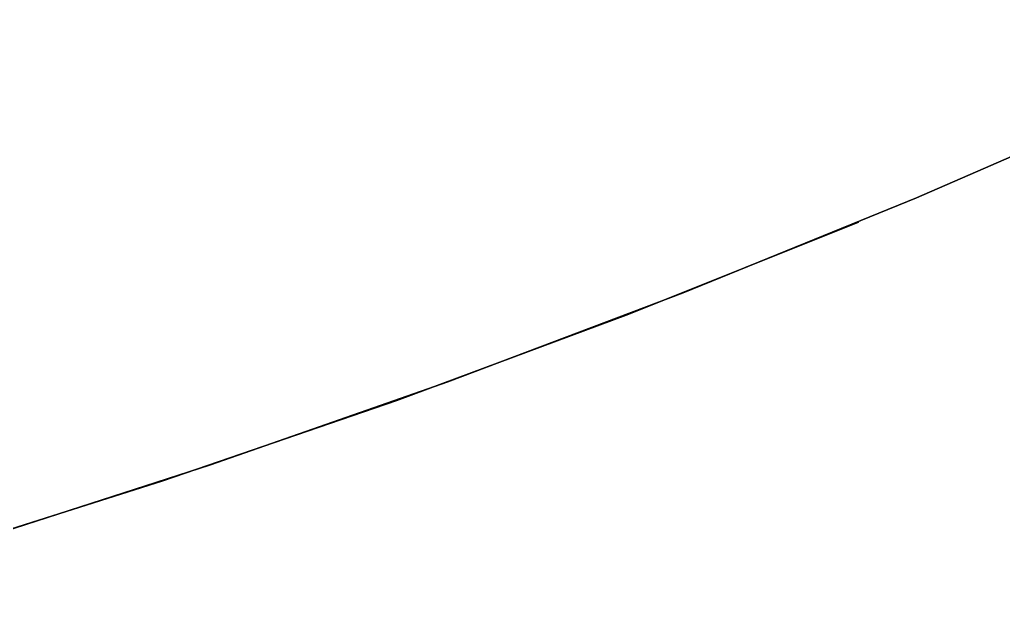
# Model space of a CAD drawing. Header units: metres. Extents: x -20 to 20, y -20 to 20.
# Drawn here: x 5.992 to 7.941, y -19.252 to -18.076 of the extents above; entities that cross this region are included whole.
import ezdxf

# ---------------------------------------------------------------- set-up
doc = ezdxf.new("R2010")
doc.units = ezdxf.units.M

msp = doc.modelspace()

# ---------------------------------------------------------------- meshes
at = {"layer": '10', "color": 2}
mesh = msp.add_polyface(dxfattribs=at)
corners = [(8.1132, -18.2805, -16.5), (8.5588, -18.0761, -16.5), (8.1132, -18.2805, -16), (8.5588, -18.0761, -16), (8.1132, -18.2805, -15.5), (8.5588, -18.0761, -15.5), (8.1132, -18.2805, -15), (8.5588, -18.0761, -15), (8.1132, -18.2805, -14.5), (8.5588, -18.0761, -14.5), (8.1132, -18.2805, -14), (8.5588, -18.0761, -14), (8.1132, -18.2805, -13.5), (7.7687, -18.4295, 17), (8.2257, -18.2301, 17), (7.7687, -18.4295, 17.5), (8.2257, -18.2301, 17.5), (7.7687, -18.4295, 18), (8.2257, -18.2301, 18), (7.7687, -18.4295, 18.5), (8.2257, -18.2301, 18.5), (7.7687, -18.4295, 19), (8.2257, -18.2301, 19), (7.7687, -18.4295, 19.5), (8.2257, -18.2301, 19.5), (7.7687, -18.4295, 20), (8.2257, -18.2301, 20), (7.7687, -18.4295, -20), (7.7687, -18.4295, -19.5), (7.3068, -18.6175, -19.5), (8.2257, -18.2301, -20), (8.2257, -18.2301, -19.5), (7.7687, -18.4295, -19), (7.3068, -18.6175, -19), (8.2257, -18.2301, -19), (7.7687, -18.4295, -18.5), (7.3068, -18.6175, -18.5), (8.2257, -18.2301, -18.5), (7.7687, -18.4295, -18), (7.3068, -18.6175, -18), (8.2257, -18.2301, -18), (7.7687, -18.4295, -17.5), (7.3068, -18.6175, -17.5), (8.2257, -18.2301, -17.5), (7.7687, -18.4295, -17), (7.3068, -18.6175, -17), (8.2257, -18.2301, -17)]
mesh.append_faces([[corners[k] for k in face] for face in [(0, 1, 2), (2, 3, 4), (4, 5, 6), (6, 7, 8), (8, 9, 10), (10, 11, 12), (13, 14, 15), (14, 16, 15), (15, 16, 17), (16, 18, 17), (17, 18, 19), (18, 20, 19), (19, 20, 21), (20, 22, 21), (21, 22, 23), (22, 24, 23), (23, 24, 25), (24, 26, 25), (27, 28, 29), (27, 30, 28), (30, 31, 28), (28, 32, 33), (28, 31, 32), (31, 34, 32), (32, 35, 36), (32, 34, 35), (34, 37, 35), (35, 38, 39), (35, 37, 38), (37, 40, 38), (38, 41, 42), (38, 40, 41), (40, 43, 41), (41, 44, 45), (41, 43, 44), (43, 46, 44)]], dxfattribs={"color": 2})
mesh = msp.add_polyface(dxfattribs=at)
corners = [(7.1985, -18.6596, 3), (7.6537, -18.4776, 3), (7.1985, -18.6596, 3.5), (7.6537, -18.4776, 3.5), (7.1985, -18.6596, 4), (7.6537, -18.4776, 4), (7.1985, -18.6596, 4.5), (7.6537, -18.4776, 4.5), (7.1985, -18.6596, 5), (7.6537, -18.4776, 5), (7.1985, -18.6596, 5.5), (7.6537, -18.4776, 5.5), (7.1985, -18.6596, 6), (7.6537, -18.4776, 6), (7.1985, -18.6596, 6.5), (7.6537, -18.4776, 6.5), (7.1985, -18.6596, 7), (7.6537, -18.4776, 7), (7.1985, -18.6596, 7.5), (7.6537, -18.4776, 7.5), (7.1985, -18.6596, 8), (7.6537, -18.4776, 8), (7.1985, -18.6596, 8.5), (7.6537, -18.4776, 8.5), (7.1985, -18.6596, 9), (7.6537, -18.4776, 9), (7.1985, -18.6596, 9.5), (7.6537, -18.4776, 9.5), (7.1985, -18.6596, 10), (7.6537, -18.4776, 10), (7.1985, -18.6596, 10.5), (7.6537, -18.4776, 10.5), (7.1985, -18.6596, 11), (7.6537, -18.4776, 11), (7.1985, -18.6596, 11.5), (7.6537, -18.4776, 11.5), (7.1985, -18.6596, 12), (7.6537, -18.4776, 12), (7.1985, -18.6596, 12.5), (7.6537, -18.4776, 12.5), (7.1985, -18.6596, 13), (7.6537, -18.4776, 13), (7.1985, -18.6596, 13.5), (7.6537, -18.4776, 13.5), (7.1985, -18.6596, 14), (7.6537, -18.4776, 14), (7.1985, -18.6596, 14.5), (7.6537, -18.4776, 14.5), (7.1985, -18.6596, 15), (7.6537, -18.4776, 15), (7.1985, -18.6596, 15.5), (7.6537, -18.4776, 15.5), (7.1985, -18.6596, 16), (7.6537, -18.4776, 16), (7.1985, -18.6596, 16.5), (7.3068, -18.6175, 17), (7.7687, -18.4295, 17), (7.3068, -18.6175, 17.5), (7.7687, -18.4295, 17.5), (7.3068, -18.6175, 18), (7.7687, -18.4295, 18), (7.3068, -18.6175, 18.5), (7.7687, -18.4295, 18.5), (7.3068, -18.6175, 19), (7.7687, -18.4295, 19), (7.3068, -18.6175, 19.5), (7.7687, -18.4295, 19.5), (7.3068, -18.6175, 20), (7.3068, -18.6175, -20), (7.7687, -18.4295, -20), (7.3068, -18.6175, -19.5), (7.7687, -18.4295, -19.5), (7.3068, -18.6175, -19), (7.7687, -18.4295, -19), (7.3068, -18.6175, -18.5), (7.7687, -18.4295, -18.5), (7.3068, -18.6175, -18)]
mesh.append_faces([[corners[k] for k in face] for face in [(0, 1, 2), (2, 3, 4), (4, 5, 6), (6, 7, 8), (8, 9, 10), (10, 11, 12), (12, 13, 14), (14, 15, 16), (16, 17, 18), (18, 19, 20), (20, 21, 22), (22, 23, 24), (24, 25, 26), (26, 27, 28), (28, 29, 30), (30, 31, 32), (32, 33, 34), (34, 35, 36), (36, 37, 38), (38, 39, 40), (40, 41, 42), (42, 43, 44), (44, 45, 46), (46, 47, 48), (48, 49, 50), (50, 51, 52), (52, 53, 54), (55, 56, 57), (57, 58, 59), (59, 60, 61), (61, 62, 63), (63, 64, 65), (65, 66, 67), (68, 69, 70), (70, 71, 72), (72, 73, 74), (74, 75, 76)]], dxfattribs={"color": 2})
mesh = msp.add_polyface(dxfattribs=at)
corners = [(7.6537, -18.4776, -16.5), (7.6537, -18.4776, -16), (7.1985, -18.6596, -16), (7.6537, -18.4776, -15.5), (7.1985, -18.6596, -15.5), (7.6537, -18.4776, -15), (7.1985, -18.6596, -15), (7.6537, -18.4776, -14.5), (7.1985, -18.6596, -14.5), (7.6537, -18.4776, -14), (7.1985, -18.6596, -14), (7.6537, -18.4776, -13.5), (7.1985, -18.6596, -13.5), (7.6537, -18.4776, -13), (7.1985, -18.6596, -13), (7.6537, -18.4776, -12.5), (7.1985, -18.6596, -12.5), (7.6537, -18.4776, -12), (7.1985, -18.6596, -12), (7.6537, -18.4776, -11.5), (7.1985, -18.6596, -11.5), (7.6537, -18.4776, -11), (7.1985, -18.6596, -11), (7.6537, -18.4776, -10.5), (7.1985, -18.6596, -10.5), (7.6537, -18.4776, -10), (7.1985, -18.6596, -10), (7.6537, -18.4776, -9.5), (7.1985, -18.6596, -9.5), (7.6537, -18.4776, -9), (7.1985, -18.6596, -9), (7.6537, -18.4776, -8.5), (7.1985, -18.6596, -8.5), (7.6537, -18.4776, -8), (7.1985, -18.6596, -8), (7.6537, -18.4776, -7.5), (7.1985, -18.6596, -7.5), (7.6537, -18.4776, -7), (7.1985, -18.6596, -7), (7.6537, -18.4776, -6.5), (7.1985, -18.6596, -6.5), (7.6537, -18.4776, -6), (7.1985, -18.6596, -6), (7.6537, -18.4776, -5.5), (7.1985, -18.6596, -5.5), (7.6537, -18.4776, -5), (7.1985, -18.6596, -5), (7.6537, -18.4776, -4.5), (7.1985, -18.6596, -4.5), (7.6537, -18.4776, -4), (7.1985, -18.6596, -4), (7.6537, -18.4776, -3.5), (7.1985, -18.6596, -3.5), (7.6537, -18.4776, -3), (7.1985, -18.6596, -3), (7.6537, -18.4776, -2.5), (7.1985, -18.6596, -2.5), (7.6537, -18.4776, -2), (7.1985, -18.6596, -2), (7.6537, -18.4776, -1.5), (7.1985, -18.6596, -1.5), (7.6537, -18.4776, -1), (7.1985, -18.6596, -1), (7.6537, -18.4776, -0.5), (7.1985, -18.6596, -0.5), (7.6537, -18.4776), (7.1985, -18.6596), (7.6537, -18.4776, 0.5), (7.1985, -18.6596, 0.5), (7.6537, -18.4776, 1), (7.1985, -18.6596, 1), (7.3068, -18.6175, -18), (7.7687, -18.4295, -18), (7.3068, -18.6175, -17.5), (7.7687, -18.4295, -17.5), (7.3068, -18.6175, -17)]
mesh.append_faces([[corners[k] for k in face] for face in [(0, 1, 2), (1, 3, 4), (3, 5, 6), (5, 7, 8), (7, 9, 10), (9, 11, 12), (11, 13, 14), (13, 15, 16), (15, 17, 18), (17, 19, 20), (19, 21, 22), (21, 23, 24), (23, 25, 26), (25, 27, 28), (27, 29, 30), (29, 31, 32), (31, 33, 34), (33, 35, 36), (35, 37, 38), (37, 39, 40), (39, 41, 42), (41, 43, 44), (43, 45, 46), (45, 47, 48), (47, 49, 50), (49, 51, 52), (51, 53, 54), (53, 55, 56), (55, 57, 58), (57, 59, 60), (59, 61, 62), (61, 63, 64), (63, 65, 66), (65, 67, 68), (67, 69, 70), (71, 72, 73), (73, 74, 75)]], dxfattribs={"color": 2})
mesh = msp.add_polyface(dxfattribs=at)
corners = [(7.6537, -18.4776, 1), (7.6537, -18.4776, 1.5), (7.1985, -18.6596, 1.5), (7.6537, -18.4776, 2), (7.1985, -18.6596, 2), (7.6537, -18.4776, 2.5), (7.1985, -18.6596, 2.5), (7.6537, -18.4776, 3), (7.1985, -18.6596, 3), (7.6537, -18.4776, 3.5), (7.1985, -18.6596, 3.5), (7.6537, -18.4776, 4), (7.1985, -18.6596, 4), (7.6537, -18.4776, 4.5), (7.1985, -18.6596, 4.5), (7.6537, -18.4776, 5), (7.1985, -18.6596, 5), (7.6537, -18.4776, 5.5), (7.1985, -18.6596, 5.5), (7.6537, -18.4776, 6), (7.1985, -18.6596, 6), (7.6537, -18.4776, 6.5), (7.1985, -18.6596, 6.5), (7.6537, -18.4776, 7), (7.1985, -18.6596, 7), (7.6537, -18.4776, 7.5), (7.1985, -18.6596, 7.5), (7.6537, -18.4776, 8), (7.1985, -18.6596, 8), (7.6537, -18.4776, 8.5), (7.1985, -18.6596, 8.5), (7.6537, -18.4776, 9), (7.1985, -18.6596, 9), (7.6537, -18.4776, 9.5), (7.1985, -18.6596, 9.5), (7.6537, -18.4776, 10), (7.1985, -18.6596, 10), (7.6537, -18.4776, 10.5), (7.1985, -18.6596, 10.5), (7.6537, -18.4776, 11), (7.1985, -18.6596, 11), (7.6537, -18.4776, 11.5), (7.1985, -18.6596, 11.5), (7.6537, -18.4776, 12), (7.1985, -18.6596, 12), (7.6537, -18.4776, 12.5), (7.1985, -18.6596, 12.5), (7.6537, -18.4776, 13), (7.1985, -18.6596, 13), (7.6537, -18.4776, 13.5), (7.1985, -18.6596, 13.5), (7.6537, -18.4776, 14), (7.1985, -18.6596, 14), (7.6537, -18.4776, 14.5), (7.1985, -18.6596, 14.5), (7.6537, -18.4776, 15), (7.1985, -18.6596, 15), (7.6537, -18.4776, 15.5), (7.1985, -18.6596, 15.5), (7.6537, -18.4776, 16), (7.1985, -18.6596, 16), (7.6537, -18.4776, 16.5), (7.1985, -18.6596, 16.5), (7.7687, -18.4295, 17), (7.7687, -18.4295, 17.5), (7.3068, -18.6175, 17.5), (7.7687, -18.4295, 18), (7.3068, -18.6175, 18), (7.7687, -18.4295, 18.5), (7.3068, -18.6175, 18.5), (7.7687, -18.4295, 19), (7.3068, -18.6175, 19), (7.7687, -18.4295, 19.5), (7.3068, -18.6175, 19.5), (7.7687, -18.4295, 20), (7.3068, -18.6175, 20)]
mesh.append_faces([[corners[k] for k in face] for face in [(0, 1, 2), (1, 3, 4), (3, 5, 6), (5, 7, 8), (7, 9, 10), (9, 11, 12), (11, 13, 14), (13, 15, 16), (15, 17, 18), (17, 19, 20), (19, 21, 22), (21, 23, 24), (23, 25, 26), (25, 27, 28), (27, 29, 30), (29, 31, 32), (31, 33, 34), (33, 35, 36), (35, 37, 38), (37, 39, 40), (39, 41, 42), (41, 43, 44), (43, 45, 46), (45, 47, 48), (47, 49, 50), (49, 51, 52), (51, 53, 54), (53, 55, 56), (55, 57, 58), (57, 59, 60), (59, 61, 62), (63, 64, 65), (64, 66, 67), (66, 68, 69), (68, 70, 71), (70, 72, 73), (72, 74, 75)]], dxfattribs={"color": 2})
mesh = msp.add_polyface(dxfattribs=at)
corners = [(7.1985, -18.6596, -16.5), (7.6537, -18.4776, -16.5), (7.1985, -18.6596, -16), (7.6537, -18.4776, -16), (7.1985, -18.6596, -15.5), (7.1985, -18.6596, 5), (7.1985, -18.6596, 5.5), (6.7389, -18.8305, 5.5), (7.1985, -18.6596, 6), (6.7389, -18.8305, 6), (7.1985, -18.6596, 6.5), (6.7389, -18.8305, 6.5), (7.1985, -18.6596, 7), (6.7389, -18.8305, 7), (7.1985, -18.6596, 7.5), (6.7389, -18.8305, 7.5), (7.1985, -18.6596, 8), (6.7389, -18.8305, 8), (7.1985, -18.6596, 8.5), (6.7389, -18.8305, 8.5), (7.1985, -18.6596, 9), (6.7389, -18.8305, 9), (7.1985, -18.6596, 9.5), (6.7389, -18.8305, 9.5), (7.1985, -18.6596, 10), (6.7389, -18.8305, 10), (7.1985, -18.6596, 10.5), (6.7389, -18.8305, 10.5), (7.1985, -18.6596, 11), (6.7389, -18.8305, 11), (7.1985, -18.6596, 11.5), (6.7389, -18.8305, 11.5), (7.1985, -18.6596, 12), (6.7389, -18.8305, 12), (7.1985, -18.6596, 12.5), (6.7389, -18.8305, 12.5), (7.1985, -18.6596, 13), (6.7389, -18.8305, 13), (7.1985, -18.6596, 13.5), (6.7389, -18.8305, 13.5), (7.1985, -18.6596, 14), (6.7389, -18.8305, 14), (7.1985, -18.6596, 14.5), (6.7389, -18.8305, 14.5), (7.1985, -18.6596, 15), (6.7389, -18.8305, 15), (7.1985, -18.6596, 15.5), (6.7389, -18.8305, 15.5), (7.1985, -18.6596, 16), (6.7389, -18.8305, 16), (7.1985, -18.6596, 16.5), (6.7389, -18.8305, 16.5), (7.3068, -18.6175, 17), (7.3068, -18.6175, 17.5), (6.8404, -18.7939, 17.5), (7.3068, -18.6175, 18), (6.8404, -18.7939, 18), (7.3068, -18.6175, 18.5), (6.8404, -18.7939, 18.5), (7.3068, -18.6175, 19), (6.8404, -18.7939, 19), (7.3068, -18.6175, 19.5), (6.8404, -18.7939, 19.5), (7.3068, -18.6175, 20), (6.8404, -18.7939, 20), (7.3068, -18.6175, -20), (7.3068, -18.6175, -19.5), (6.8404, -18.7939, -19.5), (7.3068, -18.6175, -19), (6.8404, -18.7939, -19), (7.3068, -18.6175, -18.5), (6.8404, -18.7939, -18.5), (7.3068, -18.6175, -18), (6.8404, -18.7939, -18), (7.3068, -18.6175, -17.5), (6.8404, -18.7939, -17.5), (7.3068, -18.6175, -17), (6.8404, -18.7939, -17)]
mesh.append_faces([[corners[k] for k in face] for face in [(0, 1, 2), (2, 3, 4), (5, 6, 7), (6, 8, 9), (8, 10, 11), (10, 12, 13), (12, 14, 15), (14, 16, 17), (16, 18, 19), (18, 20, 21), (20, 22, 23), (22, 24, 25), (24, 26, 27), (26, 28, 29), (28, 30, 31), (30, 32, 33), (32, 34, 35), (34, 36, 37), (36, 38, 39), (38, 40, 41), (40, 42, 43), (42, 44, 45), (44, 46, 47), (46, 48, 49), (48, 50, 51), (52, 53, 54), (53, 55, 56), (55, 57, 58), (57, 59, 60), (59, 61, 62), (61, 63, 64), (65, 66, 67), (66, 68, 69), (68, 70, 71), (70, 72, 73), (72, 74, 75), (74, 76, 77)]], dxfattribs={"color": 2})
mesh = msp.add_polyface(dxfattribs=at)
corners = [(7.1985, -18.6596, -15.5), (7.6537, -18.4776, -15.5), (7.1985, -18.6596, -15), (7.6537, -18.4776, -15), (7.1985, -18.6596, -14.5), (7.6537, -18.4776, -14.5), (7.1985, -18.6596, -14), (7.6537, -18.4776, -14), (7.1985, -18.6596, -13.5), (7.6537, -18.4776, -13.5), (7.1985, -18.6596, -13), (7.6537, -18.4776, -13), (7.1985, -18.6596, -12.5), (7.6537, -18.4776, -12.5), (7.1985, -18.6596, -12), (7.6537, -18.4776, -12), (7.1985, -18.6596, -11.5), (7.6537, -18.4776, -11.5), (7.1985, -18.6596, -11), (7.6537, -18.4776, -11), (7.1985, -18.6596, -10.5), (7.6537, -18.4776, -10.5), (7.1985, -18.6596, -10), (7.6537, -18.4776, -10), (7.1985, -18.6596, -9.5), (7.6537, -18.4776, -9.5), (7.1985, -18.6596, -9), (7.6537, -18.4776, -9), (7.1985, -18.6596, -8.5), (7.6537, -18.4776, -8.5), (7.1985, -18.6596, -8), (7.6537, -18.4776, -8), (7.1985, -18.6596, -7.5), (7.6537, -18.4776, -7.5), (7.1985, -18.6596, -7), (7.6537, -18.4776, -7), (7.1985, -18.6596, -6.5), (7.6537, -18.4776, -6.5), (7.1985, -18.6596, -6), (7.6537, -18.4776, -6), (7.1985, -18.6596, -5.5), (7.6537, -18.4776, -5.5), (7.1985, -18.6596, -5), (7.6537, -18.4776, -5), (7.1985, -18.6596, -4.5), (7.6537, -18.4776, -4.5), (7.1985, -18.6596, -4), (7.6537, -18.4776, -4), (7.1985, -18.6596, -3.5), (7.6537, -18.4776, -3.5), (7.1985, -18.6596, -3), (7.6537, -18.4776, -3), (7.1985, -18.6596, -2.5), (7.6537, -18.4776, -2.5), (7.1985, -18.6596, -2), (7.6537, -18.4776, -2), (7.1985, -18.6596, -1.5), (7.6537, -18.4776, -1.5), (7.1985, -18.6596, -1), (7.6537, -18.4776, -1), (7.1985, -18.6596, -0.5), (7.6537, -18.4776, -0.5), (7.1985, -18.6596), (7.6537, -18.4776), (7.1985, -18.6596, 0.5), (7.6537, -18.4776, 0.5), (7.1985, -18.6596, 1), (7.6537, -18.4776, 1), (7.1985, -18.6596, 1.5), (7.6537, -18.4776, 1.5), (7.1985, -18.6596, 2), (7.6537, -18.4776, 2), (7.1985, -18.6596, 2.5), (7.6537, -18.4776, 2.5), (7.1985, -18.6596, 3)]
mesh.append_faces([[corners[k] for k in face] for face in [(0, 1, 2), (2, 3, 4), (4, 5, 6), (6, 7, 8), (8, 9, 10), (10, 11, 12), (12, 13, 14), (14, 15, 16), (16, 17, 18), (18, 19, 20), (20, 21, 22), (22, 23, 24), (24, 25, 26), (26, 27, 28), (28, 29, 30), (30, 31, 32), (32, 33, 34), (34, 35, 36), (36, 37, 38), (38, 39, 40), (40, 41, 42), (42, 43, 44), (44, 45, 46), (46, 47, 48), (48, 49, 50), (50, 51, 52), (52, 53, 54), (54, 55, 56), (56, 57, 58), (58, 59, 60), (60, 61, 62), (62, 63, 64), (64, 65, 66), (66, 67, 68), (68, 69, 70), (70, 71, 72), (72, 73, 74)]], dxfattribs={"color": 2})
mesh = msp.add_polyface(dxfattribs=at)
corners = [(7.1985, -18.6596, -16.5), (7.1985, -18.6596, -16), (6.7389, -18.8305, -16), (7.1985, -18.6596, -15.5), (6.7389, -18.8305, -15.5), (7.1985, -18.6596, -15), (6.7389, -18.8305, -15), (7.1985, -18.6596, -14.5), (6.7389, -18.8305, -14.5), (7.1985, -18.6596, -14), (6.7389, -18.8305, -14), (7.1985, -18.6596, -13.5), (6.7389, -18.8305, -13.5), (6.7389, -18.8305, 7), (7.1985, -18.6596, 7), (6.7389, -18.8305, 7.5), (7.1985, -18.6596, 7.5), (6.7389, -18.8305, 8), (7.1985, -18.6596, 8), (6.7389, -18.8305, 8.5), (7.1985, -18.6596, 8.5), (6.7389, -18.8305, 9), (7.1985, -18.6596, 9), (6.7389, -18.8305, 9.5), (7.1985, -18.6596, 9.5), (6.7389, -18.8305, 10), (7.1985, -18.6596, 10), (6.7389, -18.8305, 10.5), (7.1985, -18.6596, 10.5), (6.7389, -18.8305, 11), (7.1985, -18.6596, 11), (6.7389, -18.8305, 11.5), (7.1985, -18.6596, 11.5), (6.7389, -18.8305, 12), (7.1985, -18.6596, 12), (6.7389, -18.8305, 12.5), (7.1985, -18.6596, 12.5), (6.7389, -18.8305, 13), (7.1985, -18.6596, 13), (6.7389, -18.8305, 13.5), (7.1985, -18.6596, 13.5), (6.7389, -18.8305, 14), (7.1985, -18.6596, 14), (6.7389, -18.8305, 14.5), (7.1985, -18.6596, 14.5), (6.7389, -18.8305, 15), (7.1985, -18.6596, 15), (6.7389, -18.8305, 15.5), (7.1985, -18.6596, 15.5), (6.7389, -18.8305, 16), (7.1985, -18.6596, 16), (6.7389, -18.8305, 16.5), (6.8404, -18.7939, 17), (7.3068, -18.6175, 17), (6.8404, -18.7939, 17.5), (7.3068, -18.6175, 17.5), (6.8404, -18.7939, 18), (7.3068, -18.6175, 18), (6.8404, -18.7939, 18.5), (7.3068, -18.6175, 18.5), (6.8404, -18.7939, 19), (7.3068, -18.6175, 19), (6.8404, -18.7939, 19.5), (7.3068, -18.6175, 19.5), (6.8404, -18.7939, 20), (6.8404, -18.7939, -20), (7.3068, -18.6175, -20), (6.8404, -18.7939, -19.5), (7.3068, -18.6175, -19.5), (6.8404, -18.7939, -19), (7.3068, -18.6175, -19), (6.8404, -18.7939, -18.5), (7.3068, -18.6175, -18.5), (6.8404, -18.7939, -18), (7.3068, -18.6175, -18), (6.8404, -18.7939, -17.5), (7.3068, -18.6175, -17.5), (6.8404, -18.7939, -17)]
mesh.append_faces([[corners[k] for k in face] for face in [(0, 1, 2), (1, 3, 4), (3, 5, 6), (5, 7, 8), (7, 9, 10), (9, 11, 12), (13, 14, 15), (15, 16, 17), (17, 18, 19), (19, 20, 21), (21, 22, 23), (23, 24, 25), (25, 26, 27), (27, 28, 29), (29, 30, 31), (31, 32, 33), (33, 34, 35), (35, 36, 37), (37, 38, 39), (39, 40, 41), (41, 42, 43), (43, 44, 45), (45, 46, 47), (47, 48, 49), (49, 50, 51), (52, 53, 54), (54, 55, 56), (56, 57, 58), (58, 59, 60), (60, 61, 62), (62, 63, 64), (65, 66, 67), (67, 68, 69), (69, 70, 71), (71, 72, 73), (73, 74, 75), (75, 76, 77)]], dxfattribs={"color": 2})
mesh = msp.add_polyface(dxfattribs=at)
corners = [(6.7389, -18.8305, -16.5), (7.1985, -18.6596, -16.5), (6.7389, -18.8305, -16), (7.1985, -18.6596, -16), (6.7389, -18.8305, -15.5), (7.1985, -18.6596, -15.5), (6.7389, -18.8305, -15), (7.1985, -18.6596, -15), (6.7389, -18.8305, -14.5), (7.1985, -18.6596, -14.5), (6.7389, -18.8305, -14), (7.1985, -18.6596, -14), (6.7389, -18.8305, -13.5), (7.1985, -18.6596, -13.5), (6.7389, -18.8305, -13), (7.1985, -18.6596, -13), (6.7389, -18.8305, -12.5), (7.1985, -18.6596, -12.5), (6.7389, -18.8305, -12), (7.1985, -18.6596, -12), (6.7389, -18.8305, -11.5), (7.1985, -18.6596, -11.5), (6.7389, -18.8305, -11), (6.7389, -18.8305, 9.5), (6.7389, -18.8305, 10), (6.2754, -18.99, 10), (6.7389, -18.8305, 10.5), (6.2754, -18.99, 10.5), (6.7389, -18.8305, 11), (6.2754, -18.99, 11), (6.7389, -18.8305, 11.5), (6.2754, -18.99, 11.5), (6.7389, -18.8305, 12), (6.2754, -18.99, 12), (6.7389, -18.8305, 12.5), (6.2754, -18.99, 12.5), (6.7389, -18.8305, 13), (6.2754, -18.99, 13), (6.7389, -18.8305, 13.5), (6.2754, -18.99, 13.5), (6.7389, -18.8305, 14), (6.2754, -18.99, 14), (6.7389, -18.8305, 14.5), (6.2754, -18.99, 14.5), (6.7389, -18.8305, 15), (6.2754, -18.99, 15), (6.7389, -18.8305, 15.5), (6.2754, -18.99, 15.5), (6.7389, -18.8305, 16), (6.2754, -18.99, 16), (6.7389, -18.8305, 16.5), (6.2754, -18.99, 16.5), (6.8404, -18.7939, 17), (6.8404, -18.7939, 17.5), (6.3697, -18.9585, 17.5), (6.8404, -18.7939, 18), (6.3697, -18.9585, 18), (6.8404, -18.7939, 18.5), (6.3697, -18.9585, 18.5), (6.8404, -18.7939, 19), (6.3697, -18.9585, 19), (6.8404, -18.7939, 19.5), (6.3697, -18.9585, 19.5), (6.8404, -18.7939, 20), (6.3697, -18.9585, 20), (6.8404, -18.7939, -20), (6.8404, -18.7939, -19.5), (6.3697, -18.9585, -19.5), (6.8404, -18.7939, -19), (6.3697, -18.9585, -19), (6.8404, -18.7939, -18.5), (6.3697, -18.9585, -18.5), (6.8404, -18.7939, -18), (6.3697, -18.9585, -18), (6.8404, -18.7939, -17.5), (6.3697, -18.9585, -17.5), (6.8404, -18.7939, -17), (6.3697, -18.9585, -17)]
mesh.append_faces([[corners[k] for k in face] for face in [(0, 1, 2), (2, 3, 4), (4, 5, 6), (6, 7, 8), (8, 9, 10), (10, 11, 12), (12, 13, 14), (14, 15, 16), (16, 17, 18), (18, 19, 20), (20, 21, 22), (23, 24, 25), (24, 26, 27), (26, 28, 29), (28, 30, 31), (30, 32, 33), (32, 34, 35), (34, 36, 37), (36, 38, 39), (38, 40, 41), (40, 42, 43), (42, 44, 45), (44, 46, 47), (46, 48, 49), (48, 50, 51), (52, 53, 54), (53, 55, 56), (55, 57, 58), (57, 59, 60), (59, 61, 62), (61, 63, 64), (65, 66, 67), (66, 68, 69), (68, 70, 71), (70, 72, 73), (72, 74, 75), (74, 76, 77)]], dxfattribs={"color": 2})
mesh = msp.add_polyface(dxfattribs=at)
corners = [(6.7389, -18.8305, -11), (7.1985, -18.6596, -11), (6.7389, -18.8305, -10.5), (7.1985, -18.6596, -10.5), (6.7389, -18.8305, -10), (7.1985, -18.6596, -10), (6.7389, -18.8305, -9.5), (7.1985, -18.6596, -9.5), (6.7389, -18.8305, -9), (7.1985, -18.6596, -9), (6.7389, -18.8305, -8.5), (7.1985, -18.6596, -8.5), (6.7389, -18.8305, -8), (7.1985, -18.6596, -8), (6.7389, -18.8305, -7.5), (7.1985, -18.6596, -7.5), (6.7389, -18.8305, -7), (7.1985, -18.6596, -7), (6.7389, -18.8305, -6.5), (7.1985, -18.6596, -6.5), (6.7389, -18.8305, -6), (7.1985, -18.6596, -6), (6.7389, -18.8305, -5.5), (7.1985, -18.6596, -5.5), (6.7389, -18.8305, -5), (7.1985, -18.6596, -5), (6.7389, -18.8305, -4.5), (7.1985, -18.6596, -4.5), (6.7389, -18.8305, -4), (7.1985, -18.6596, -4), (6.7389, -18.8305, -3.5), (7.1985, -18.6596, -3.5), (6.7389, -18.8305, -3), (7.1985, -18.6596, -3), (6.7389, -18.8305, -2.5), (7.1985, -18.6596, -2.5), (6.7389, -18.8305, -2), (7.1985, -18.6596, -2), (6.7389, -18.8305, -1.5), (7.1985, -18.6596, -1.5), (6.7389, -18.8305, -1), (7.1985, -18.6596, -1), (6.7389, -18.8305, -0.5), (7.1985, -18.6596, -0.5), (6.7389, -18.8305), (7.1985, -18.6596), (6.7389, -18.8305, 0.5), (7.1985, -18.6596, 0.5), (6.7389, -18.8305, 1), (7.1985, -18.6596, 1), (6.7389, -18.8305, 1.5), (7.1985, -18.6596, 1.5), (6.7389, -18.8305, 2), (7.1985, -18.6596, 2), (6.7389, -18.8305, 2.5), (7.1985, -18.6596, 2.5), (6.7389, -18.8305, 3), (7.1985, -18.6596, 3), (6.7389, -18.8305, 3.5), (7.1985, -18.6596, 3.5), (6.7389, -18.8305, 4), (7.1985, -18.6596, 4), (6.7389, -18.8305, 4.5), (7.1985, -18.6596, 4.5), (6.7389, -18.8305, 5), (7.1985, -18.6596, 5), (6.7389, -18.8305, 5.5), (7.1985, -18.6596, 5.5), (6.7389, -18.8305, 6), (7.1985, -18.6596, 6), (6.7389, -18.8305, 6.5), (7.1985, -18.6596, 6.5), (6.7389, -18.8305, 7)]
mesh.append_faces([[corners[k] for k in face] for face in [(0, 1, 2), (2, 3, 4), (4, 5, 6), (6, 7, 8), (8, 9, 10), (10, 11, 12), (12, 13, 14), (14, 15, 16), (16, 17, 18), (18, 19, 20), (20, 21, 22), (22, 23, 24), (24, 25, 26), (26, 27, 28), (28, 29, 30), (30, 31, 32), (32, 33, 34), (34, 35, 36), (36, 37, 38), (38, 39, 40), (40, 41, 42), (42, 43, 44), (44, 45, 46), (46, 47, 48), (48, 49, 50), (50, 51, 52), (52, 53, 54), (54, 55, 56), (56, 57, 58), (58, 59, 60), (60, 61, 62), (62, 63, 64), (64, 65, 66), (66, 67, 68), (68, 69, 70), (70, 71, 72)]], dxfattribs={"color": 2})
mesh = msp.add_polyface(dxfattribs=at)
corners = [(7.1985, -18.6596, -13.5), (7.1985, -18.6596, -13), (6.7389, -18.8305, -13), (7.1985, -18.6596, -12.5), (6.7389, -18.8305, -12.5), (7.1985, -18.6596, -12), (6.7389, -18.8305, -12), (7.1985, -18.6596, -11.5), (6.7389, -18.8305, -11.5), (7.1985, -18.6596, -11), (6.7389, -18.8305, -11), (7.1985, -18.6596, -10.5), (6.7389, -18.8305, -10.5), (7.1985, -18.6596, -10), (6.7389, -18.8305, -10), (7.1985, -18.6596, -9.5), (6.7389, -18.8305, -9.5), (7.1985, -18.6596, -9), (6.7389, -18.8305, -9), (7.1985, -18.6596, -8.5), (6.7389, -18.8305, -8.5), (7.1985, -18.6596, -8), (6.7389, -18.8305, -8), (7.1985, -18.6596, -7.5), (6.7389, -18.8305, -7.5), (7.1985, -18.6596, -7), (6.7389, -18.8305, -7), (7.1985, -18.6596, -6.5), (6.7389, -18.8305, -6.5), (7.1985, -18.6596, -6), (6.7389, -18.8305, -6), (7.1985, -18.6596, -5.5), (6.7389, -18.8305, -5.5), (7.1985, -18.6596, -5), (6.7389, -18.8305, -5), (7.1985, -18.6596, -4.5), (6.7389, -18.8305, -4.5), (7.1985, -18.6596, -4), (6.7389, -18.8305, -4), (7.1985, -18.6596, -3.5), (6.7389, -18.8305, -3.5), (7.1985, -18.6596, -3), (6.7389, -18.8305, -3), (7.1985, -18.6596, -2.5), (6.7389, -18.8305, -2.5), (7.1985, -18.6596, -2), (6.7389, -18.8305, -2), (7.1985, -18.6596, -1.5), (6.7389, -18.8305, -1.5), (7.1985, -18.6596, -1), (6.7389, -18.8305, -1), (7.1985, -18.6596, -0.5), (6.7389, -18.8305, -0.5), (7.1985, -18.6596), (6.7389, -18.8305), (7.1985, -18.6596, 0.5), (6.7389, -18.8305, 0.5), (7.1985, -18.6596, 1), (6.7389, -18.8305, 1), (7.1985, -18.6596, 1.5), (6.7389, -18.8305, 1.5), (7.1985, -18.6596, 2), (6.7389, -18.8305, 2), (7.1985, -18.6596, 2.5), (6.7389, -18.8305, 2.5), (7.1985, -18.6596, 3), (6.7389, -18.8305, 3), (7.1985, -18.6596, 3.5), (6.7389, -18.8305, 3.5), (7.1985, -18.6596, 4), (6.7389, -18.8305, 4), (7.1985, -18.6596, 4.5), (6.7389, -18.8305, 4.5), (7.1985, -18.6596, 5), (6.7389, -18.8305, 5)]
mesh.append_faces([[corners[k] for k in face] for face in [(0, 1, 2), (1, 3, 4), (3, 5, 6), (5, 7, 8), (7, 9, 10), (9, 11, 12), (11, 13, 14), (13, 15, 16), (15, 17, 18), (17, 19, 20), (19, 21, 22), (21, 23, 24), (23, 25, 26), (25, 27, 28), (27, 29, 30), (29, 31, 32), (31, 33, 34), (33, 35, 36), (35, 37, 38), (37, 39, 40), (39, 41, 42), (41, 43, 44), (43, 45, 46), (45, 47, 48), (47, 49, 50), (49, 51, 52), (51, 53, 54), (53, 55, 56), (55, 57, 58), (57, 59, 60), (59, 61, 62), (61, 63, 64), (63, 65, 66), (65, 67, 68), (67, 69, 70), (69, 71, 72), (71, 73, 74)]], dxfattribs={"color": 2})
mesh = msp.add_polyface(dxfattribs=at)
corners = [(6.7389, -18.8305, -16.5), (6.7389, -18.8305, -16), (6.2754, -18.99, -16), (6.7389, -18.8305, -15.5), (6.2754, -18.99, -15.5), (6.7389, -18.8305, -15), (6.2754, -18.99, -15), (6.7389, -18.8305, -14.5), (6.2754, -18.99, -14.5), (6.7389, -18.8305, -14), (6.2754, -18.99, -14), (6.7389, -18.8305, -13.5), (6.2754, -18.99, -13.5), (6.7389, -18.8305, -13), (6.2754, -18.99, -13), (6.7389, -18.8305, -12.5), (6.2754, -18.99, -12.5), (6.7389, -18.8305, -12), (6.2754, -18.99, -12), (6.7389, -18.8305, -11.5), (6.2754, -18.99, -11.5), (6.7389, -18.8305, -11), (6.2754, -18.99, -11), (6.7389, -18.8305, -10.5), (6.2754, -18.99, -10.5), (6.7389, -18.8305, -10), (6.2754, -18.99, -10), (6.7389, -18.8305, -9.5), (6.2754, -18.99, -9.5), (6.7389, -18.8305, -9), (6.2754, -18.99, -9), (6.2754, -18.99, 11.5), (6.7389, -18.8305, 11.5), (6.2754, -18.99, 12), (6.7389, -18.8305, 12), (6.2754, -18.99, 12.5), (6.7389, -18.8305, 12.5), (6.2754, -18.99, 13), (6.7389, -18.8305, 13), (6.2754, -18.99, 13.5), (6.7389, -18.8305, 13.5), (6.2754, -18.99, 14), (6.7389, -18.8305, 14), (6.2754, -18.99, 14.5), (6.7389, -18.8305, 14.5), (6.2754, -18.99, 15), (6.7389, -18.8305, 15), (6.2754, -18.99, 15.5), (6.7389, -18.8305, 15.5), (6.2754, -18.99, 16), (6.7389, -18.8305, 16), (6.2754, -18.99, 16.5), (6.3697, -18.9585, 17), (6.8404, -18.7939, 17), (6.3697, -18.9585, 17.5), (6.8404, -18.7939, 17.5), (6.3697, -18.9585, 18), (6.8404, -18.7939, 18), (6.3697, -18.9585, 18.5), (6.8404, -18.7939, 18.5), (6.3697, -18.9585, 19), (6.8404, -18.7939, 19), (6.3697, -18.9585, 19.5), (6.8404, -18.7939, 19.5), (6.3697, -18.9585, 20), (6.3697, -18.9585, -20), (6.8404, -18.7939, -20), (6.3697, -18.9585, -19.5), (6.8404, -18.7939, -19.5), (6.3697, -18.9585, -19), (6.8404, -18.7939, -19), (6.3697, -18.9585, -18.5), (6.8404, -18.7939, -18.5), (6.3697, -18.9585, -18), (6.8404, -18.7939, -18), (6.3697, -18.9585, -17.5), (6.8404, -18.7939, -17.5), (6.3697, -18.9585, -17)]
mesh.append_faces([[corners[k] for k in face] for face in [(0, 1, 2), (1, 3, 4), (3, 5, 6), (5, 7, 8), (7, 9, 10), (9, 11, 12), (11, 13, 14), (13, 15, 16), (15, 17, 18), (17, 19, 20), (19, 21, 22), (21, 23, 24), (23, 25, 26), (25, 27, 28), (27, 29, 30), (31, 32, 33), (33, 34, 35), (35, 36, 37), (37, 38, 39), (39, 40, 41), (41, 42, 43), (43, 44, 45), (45, 46, 47), (47, 48, 49), (49, 50, 51), (52, 53, 54), (54, 55, 56), (56, 57, 58), (58, 59, 60), (60, 61, 62), (62, 63, 64), (65, 66, 67), (67, 68, 69), (69, 70, 71), (71, 72, 73), (73, 74, 75), (75, 76, 77)]], dxfattribs={"color": 2})
mesh = msp.add_polyface(dxfattribs=at)
corners = [(6.2754, -18.99, -16.5), (6.7389, -18.8305, -16.5), (6.2754, -18.99, -16), (6.7389, -18.8305, -16), (6.2754, -18.99, -15.5), (6.7389, -18.8305, -15.5), (6.2754, -18.99, -15), (6.7389, -18.8305, -15), (6.2754, -18.99, -14.5), (6.7389, -18.8305, -14.5), (6.2754, -18.99, -14), (6.7389, -18.8305, -14), (6.2754, -18.99, -13.5), (6.7389, -18.8305, -13.5), (6.2754, -18.99, -13), (6.7389, -18.8305, -13), (6.2754, -18.99, -12.5), (6.7389, -18.8305, -12.5), (6.2754, -18.99, -12), (6.7389, -18.8305, -12), (6.2754, -18.99, -11.5), (6.7389, -18.8305, -11.5), (6.2754, -18.99, -11), (6.7389, -18.8305, -11), (6.2754, -18.99, -10.5), (6.7389, -18.8305, -10.5), (6.2754, -18.99, -10), (6.7389, -18.8305, -10), (6.2754, -18.99, -9.5), (6.7389, -18.8305, -9.5), (6.2754, -18.99, -9), (6.7389, -18.8305, -9), (6.2754, -18.99, -8.5), (6.7389, -18.8305, -8.5), (6.2754, -18.99, -8), (6.7389, -18.8305, -8), (6.2754, -18.99, -7.5), (6.7389, -18.8305, -7.5), (6.2754, -18.99, -7), (6.2754, -18.99, 13.5), (6.2754, -18.99, 14), (5.808, -19.1381, 14), (6.2754, -18.99, 14.5), (5.808, -19.1381, 14.5), (6.2754, -18.99, 15), (5.808, -19.1381, 15), (6.2754, -18.99, 15.5), (5.808, -19.1381, 15.5), (6.2754, -18.99, 16), (5.808, -19.1381, 16), (6.2754, -18.99, 16.5), (5.808, -19.1381, 16.5), (6.3697, -18.9585, 17), (6.3697, -18.9585, 17.5), (5.8951, -19.1115, 17.5), (6.3697, -18.9585, 18), (5.8951, -19.1115, 18), (6.3697, -18.9585, 18.5), (5.8951, -19.1115, 18.5), (6.3697, -18.9585, 19), (5.8951, -19.1115, 19), (6.3697, -18.9585, 19.5), (5.8951, -19.1115, 19.5), (6.3697, -18.9585, 20), (5.8951, -19.1115, 20), (6.3697, -18.9585, -20), (6.3697, -18.9585, -19.5), (5.8951, -19.1115, -19.5), (6.3697, -18.9585, -19), (5.8951, -19.1115, -19), (6.3697, -18.9585, -18.5), (5.8951, -19.1115, -18.5), (6.3697, -18.9585, -18), (5.8951, -19.1115, -18), (6.3697, -18.9585, -17.5), (5.8951, -19.1115, -17.5), (6.3697, -18.9585, -17), (5.8951, -19.1115, -17)]
mesh.append_faces([[corners[k] for k in face] for face in [(0, 1, 2), (2, 3, 4), (4, 5, 6), (6, 7, 8), (8, 9, 10), (10, 11, 12), (12, 13, 14), (14, 15, 16), (16, 17, 18), (18, 19, 20), (20, 21, 22), (22, 23, 24), (24, 25, 26), (26, 27, 28), (28, 29, 30), (30, 31, 32), (32, 33, 34), (34, 35, 36), (36, 37, 38), (39, 40, 41), (40, 42, 43), (42, 44, 45), (44, 46, 47), (46, 48, 49), (48, 50, 51), (52, 53, 54), (53, 55, 56), (55, 57, 58), (57, 59, 60), (59, 61, 62), (61, 63, 64), (65, 66, 67), (66, 68, 69), (68, 70, 71), (70, 72, 73), (72, 74, 75), (74, 76, 77)]], dxfattribs={"color": 2})
mesh = msp.add_polyface(dxfattribs=at)
corners = [(6.2754, -18.99, -7), (6.7389, -18.8305, -7), (6.2754, -18.99, -6.5), (6.7389, -18.8305, -6.5), (6.2754, -18.99, -6), (6.7389, -18.8305, -6), (6.2754, -18.99, -5.5), (6.7389, -18.8305, -5.5), (6.2754, -18.99, -5), (6.7389, -18.8305, -5), (6.2754, -18.99, -4.5), (6.7389, -18.8305, -4.5), (6.2754, -18.99, -4), (6.7389, -18.8305, -4), (6.2754, -18.99, -3.5), (6.7389, -18.8305, -3.5), (6.2754, -18.99, -3), (6.7389, -18.8305, -3), (6.2754, -18.99, -2.5), (6.7389, -18.8305, -2.5), (6.2754, -18.99, -2), (6.7389, -18.8305, -2), (6.2754, -18.99, -1.5), (6.7389, -18.8305, -1.5), (6.2754, -18.99, -1), (6.7389, -18.8305, -1), (6.2754, -18.99, -0.5), (6.7389, -18.8305, -0.5), (6.2754, -18.99), (6.7389, -18.8305), (6.2754, -18.99, 0.5), (6.7389, -18.8305, 0.5), (6.2754, -18.99, 1), (6.7389, -18.8305, 1), (6.2754, -18.99, 1.5), (6.7389, -18.8305, 1.5), (6.2754, -18.99, 2), (6.7389, -18.8305, 2), (6.2754, -18.99, 2.5), (6.7389, -18.8305, 2.5), (6.2754, -18.99, 3), (6.7389, -18.8305, 3), (6.2754, -18.99, 3.5), (6.7389, -18.8305, 3.5), (6.2754, -18.99, 4), (6.7389, -18.8305, 4), (6.2754, -18.99, 4.5), (6.7389, -18.8305, 4.5), (6.2754, -18.99, 5), (6.7389, -18.8305, 5), (6.2754, -18.99, 5.5), (6.7389, -18.8305, 5.5), (6.2754, -18.99, 6), (6.7389, -18.8305, 6), (6.2754, -18.99, 6.5), (6.7389, -18.8305, 6.5), (6.2754, -18.99, 7), (6.7389, -18.8305, 7), (6.2754, -18.99, 7.5), (6.7389, -18.8305, 7.5), (6.2754, -18.99, 8), (6.7389, -18.8305, 8), (6.2754, -18.99, 8.5), (6.7389, -18.8305, 8.5), (6.2754, -18.99, 9), (6.7389, -18.8305, 9), (6.2754, -18.99, 9.5), (6.7389, -18.8305, 9.5), (6.2754, -18.99, 10), (6.7389, -18.8305, 10), (6.2754, -18.99, 10.5), (6.7389, -18.8305, 10.5), (6.2754, -18.99, 11), (6.7389, -18.8305, 11), (6.2754, -18.99, 11.5)]
mesh.append_faces([[corners[k] for k in face] for face in [(0, 1, 2), (2, 3, 4), (4, 5, 6), (6, 7, 8), (8, 9, 10), (10, 11, 12), (12, 13, 14), (14, 15, 16), (16, 17, 18), (18, 19, 20), (20, 21, 22), (22, 23, 24), (24, 25, 26), (26, 27, 28), (28, 29, 30), (30, 31, 32), (32, 33, 34), (34, 35, 36), (36, 37, 38), (38, 39, 40), (40, 41, 42), (42, 43, 44), (44, 45, 46), (46, 47, 48), (48, 49, 50), (50, 51, 52), (52, 53, 54), (54, 55, 56), (56, 57, 58), (58, 59, 60), (60, 61, 62), (62, 63, 64), (64, 65, 66), (66, 67, 68), (68, 69, 70), (70, 71, 72), (72, 73, 74)]], dxfattribs={"color": 2})
mesh = msp.add_polyface(dxfattribs=at)
corners = [(6.7389, -18.8305, -9), (6.7389, -18.8305, -8.5), (6.2754, -18.99, -8.5), (6.7389, -18.8305, -8), (6.2754, -18.99, -8), (6.7389, -18.8305, -7.5), (6.2754, -18.99, -7.5), (6.7389, -18.8305, -7), (6.2754, -18.99, -7), (6.7389, -18.8305, -6.5), (6.2754, -18.99, -6.5), (6.7389, -18.8305, -6), (6.2754, -18.99, -6), (6.7389, -18.8305, -5.5), (6.2754, -18.99, -5.5), (6.7389, -18.8305, -5), (6.2754, -18.99, -5), (6.7389, -18.8305, -4.5), (6.2754, -18.99, -4.5), (6.7389, -18.8305, -4), (6.2754, -18.99, -4), (6.7389, -18.8305, -3.5), (6.2754, -18.99, -3.5), (6.7389, -18.8305, -3), (6.2754, -18.99, -3), (6.7389, -18.8305, -2.5), (6.2754, -18.99, -2.5), (6.7389, -18.8305, -2), (6.2754, -18.99, -2), (6.7389, -18.8305, -1.5), (6.2754, -18.99, -1.5), (6.7389, -18.8305, -1), (6.2754, -18.99, -1), (6.7389, -18.8305, -0.5), (6.2754, -18.99, -0.5), (6.7389, -18.8305), (6.2754, -18.99), (6.7389, -18.8305, 0.5), (6.2754, -18.99, 0.5), (6.7389, -18.8305, 1), (6.2754, -18.99, 1), (6.7389, -18.8305, 1.5), (6.2754, -18.99, 1.5), (6.7389, -18.8305, 2), (6.2754, -18.99, 2), (6.7389, -18.8305, 2.5), (6.2754, -18.99, 2.5), (6.7389, -18.8305, 3), (6.2754, -18.99, 3), (6.7389, -18.8305, 3.5), (6.2754, -18.99, 3.5), (6.7389, -18.8305, 4), (6.2754, -18.99, 4), (6.7389, -18.8305, 4.5), (6.2754, -18.99, 4.5), (6.7389, -18.8305, 5), (6.2754, -18.99, 5), (6.7389, -18.8305, 5.5), (6.2754, -18.99, 5.5), (6.7389, -18.8305, 6), (6.2754, -18.99, 6), (6.7389, -18.8305, 6.5), (6.2754, -18.99, 6.5), (6.7389, -18.8305, 7), (6.2754, -18.99, 7), (6.7389, -18.8305, 7.5), (6.2754, -18.99, 7.5), (6.7389, -18.8305, 8), (6.2754, -18.99, 8), (6.7389, -18.8305, 8.5), (6.2754, -18.99, 8.5), (6.7389, -18.8305, 9), (6.2754, -18.99, 9), (6.7389, -18.8305, 9.5), (6.2754, -18.99, 9.5)]
mesh.append_faces([[corners[k] for k in face] for face in [(0, 1, 2), (1, 3, 4), (3, 5, 6), (5, 7, 8), (7, 9, 10), (9, 11, 12), (11, 13, 14), (13, 15, 16), (15, 17, 18), (17, 19, 20), (19, 21, 22), (21, 23, 24), (23, 25, 26), (25, 27, 28), (27, 29, 30), (29, 31, 32), (31, 33, 34), (33, 35, 36), (35, 37, 38), (37, 39, 40), (39, 41, 42), (41, 43, 44), (43, 45, 46), (45, 47, 48), (47, 49, 50), (49, 51, 52), (51, 53, 54), (53, 55, 56), (55, 57, 58), (57, 59, 60), (59, 61, 62), (61, 63, 64), (63, 65, 66), (65, 67, 68), (67, 69, 70), (69, 71, 72), (71, 73, 74)]], dxfattribs={"color": 2})
mesh = msp.add_polyface(dxfattribs=at)
corners = [(6.2754, -18.99, -16.5), (6.2754, -18.99, -16), (5.808, -19.1381, -16), (6.2754, -18.99, -15.5), (5.808, -19.1381, -15.5), (6.2754, -18.99, -15), (5.808, -19.1381, -15), (6.2754, -18.99, -14.5), (5.808, -19.1381, -14.5), (6.2754, -18.99, -14), (5.808, -19.1381, -14), (6.2754, -18.99, -13.5), (5.808, -19.1381, -13.5), (6.2754, -18.99, -13), (5.808, -19.1381, -13), (6.2754, -18.99, -12.5), (5.808, -19.1381, -12.5), (6.2754, -18.99, -12), (5.808, -19.1381, -12), (6.2754, -18.99, -11.5), (5.808, -19.1381, -11.5), (6.2754, -18.99, -11), (5.808, -19.1381, -11), (6.2754, -18.99, -10.5), (5.808, -19.1381, -10.5), (6.2754, -18.99, -10), (5.808, -19.1381, -10), (6.2754, -18.99, -9.5), (5.808, -19.1381, -9.5), (6.2754, -18.99, -9), (5.808, -19.1381, -9), (6.2754, -18.99, -8.5), (5.808, -19.1381, -8.5), (6.2754, -18.99, -8), (5.808, -19.1381, -8), (6.2754, -18.99, -7.5), (5.808, -19.1381, -7.5), (6.2754, -18.99, -7), (5.808, -19.1381, -7), (6.2754, -18.99, -6.5), (5.808, -19.1381, -6.5), (6.2754, -18.99, -6), (5.808, -19.1381, -6), (6.2754, -18.99, -5.5), (5.808, -19.1381, -5.5), (6.2754, -18.99, -5), (5.808, -19.1381, -5), (5.808, -19.1381, 15.5), (6.2754, -18.99, 15.5), (5.808, -19.1381, 16), (6.2754, -18.99, 16), (5.808, -19.1381, 16.5), (5.8951, -19.1115, 17), (6.3697, -18.9585, 17), (5.8951, -19.1115, 17.5), (6.3697, -18.9585, 17.5), (5.8951, -19.1115, 18), (6.3697, -18.9585, 18), (5.8951, -19.1115, 18.5), (6.3697, -18.9585, 18.5), (5.8951, -19.1115, 19), (6.3697, -18.9585, 19), (5.8951, -19.1115, 19.5), (6.3697, -18.9585, 19.5), (5.8951, -19.1115, 20), (5.8951, -19.1115, -20), (6.3697, -18.9585, -20), (5.8951, -19.1115, -19.5), (6.3697, -18.9585, -19.5), (5.8951, -19.1115, -19), (6.3697, -18.9585, -19), (5.8951, -19.1115, -18.5), (6.3697, -18.9585, -18.5), (5.8951, -19.1115, -18), (6.3697, -18.9585, -18), (5.8951, -19.1115, -17.5), (6.3697, -18.9585, -17.5), (5.8951, -19.1115, -17)]
mesh.append_faces([[corners[k] for k in face] for face in [(0, 1, 2), (1, 3, 4), (3, 5, 6), (5, 7, 8), (7, 9, 10), (9, 11, 12), (11, 13, 14), (13, 15, 16), (15, 17, 18), (17, 19, 20), (19, 21, 22), (21, 23, 24), (23, 25, 26), (25, 27, 28), (27, 29, 30), (29, 31, 32), (31, 33, 34), (33, 35, 36), (35, 37, 38), (37, 39, 40), (39, 41, 42), (41, 43, 44), (43, 45, 46), (47, 48, 49), (49, 50, 51), (52, 53, 54), (54, 55, 56), (56, 57, 58), (58, 59, 60), (60, 61, 62), (62, 63, 64), (65, 66, 67), (67, 68, 69), (69, 70, 71), (71, 72, 73), (73, 74, 75), (75, 76, 77)]], dxfattribs={"color": 2})
mesh = msp.add_polyface(dxfattribs=at)
corners = [(5.808, -19.1381, -16.5), (6.2754, -18.99, -16.5), (5.808, -19.1381, -16), (6.2754, -18.99, -16), (5.808, -19.1381, -15.5), (6.2754, -18.99, -15.5), (5.808, -19.1381, -15), (6.2754, -18.99, -15), (5.808, -19.1381, -14.5), (6.2754, -18.99, -14.5), (5.808, -19.1381, -14), (6.2754, -18.99, -14), (5.808, -19.1381, -13.5), (6.2754, -18.99, -13.5), (5.808, -19.1381, -13), (6.2754, -18.99, -13), (5.808, -19.1381, -12.5), (6.2754, -18.99, -12.5), (5.808, -19.1381, -12), (6.2754, -18.99, -12), (5.808, -19.1381, -11.5), (6.2754, -18.99, -11.5), (5.808, -19.1381, -11), (6.2754, -18.99, -11), (5.808, -19.1381, -10.5), (6.2754, -18.99, -10.5), (5.808, -19.1381, -10), (6.2754, -18.99, -10), (5.808, -19.1381, -9.5), (6.2754, -18.99, -9.5), (5.808, -19.1381, -9), (6.2754, -18.99, -9), (5.808, -19.1381, -8.5), (6.2754, -18.99, -8.5), (5.808, -19.1381, -8), (6.2754, -18.99, -8), (5.808, -19.1381, -7.5), (6.2754, -18.99, -7.5), (5.808, -19.1381, -7), (6.2754, -18.99, -7), (5.808, -19.1381, -6.5), (6.2754, -18.99, -6.5), (5.808, -19.1381, -6), (6.2754, -18.99, -6), (5.808, -19.1381, -5.5), (6.2754, -18.99, -5.5), (5.808, -19.1381, -5), (6.2754, -18.99, -5), (5.808, -19.1381, -4.5), (6.2754, -18.99, -4.5), (5.808, -19.1381, -4), (6.2754, -18.99, -4), (5.808, -19.1381, -3.5), (6.2754, -18.99, -3.5), (5.808, -19.1381, -3), (6.2754, -18.99, -3), (5.808, -19.1381, -2.5), (5.8951, -19.1115, 18.5), (5.8951, -19.1115, 19), (5.4168, -19.2525, 19), (5.8951, -19.1115, 19.5), (5.4168, -19.2525, 19.5), (5.8951, -19.1115, 20), (5.4168, -19.2525, 20), (5.8951, -19.1115, -20), (5.8951, -19.1115, -19.5), (5.4168, -19.2525, -19.5), (5.8951, -19.1115, -19), (5.4168, -19.2525, -19), (5.8951, -19.1115, -18.5), (5.4168, -19.2525, -18.5), (5.8951, -19.1115, -18), (5.4168, -19.2525, -18), (5.8951, -19.1115, -17.5), (5.4168, -19.2525, -17.5), (5.8951, -19.1115, -17), (5.4168, -19.2525, -17)]
mesh.append_faces([[corners[k] for k in face] for face in [(0, 1, 2), (2, 3, 4), (4, 5, 6), (6, 7, 8), (8, 9, 10), (10, 11, 12), (12, 13, 14), (14, 15, 16), (16, 17, 18), (18, 19, 20), (20, 21, 22), (22, 23, 24), (24, 25, 26), (26, 27, 28), (28, 29, 30), (30, 31, 32), (32, 33, 34), (34, 35, 36), (36, 37, 38), (38, 39, 40), (40, 41, 42), (42, 43, 44), (44, 45, 46), (46, 47, 48), (48, 49, 50), (50, 51, 52), (52, 53, 54), (54, 55, 56), (57, 58, 59), (58, 60, 61), (60, 62, 63), (64, 65, 66), (65, 67, 68), (67, 69, 70), (69, 71, 72), (71, 73, 74), (73, 75, 76)]], dxfattribs={"color": 2})
mesh = msp.add_polyface(dxfattribs=at)
corners = [(5.808, -19.1381, -2.5), (6.2754, -18.99, -2.5), (5.808, -19.1381, -2), (6.2754, -18.99, -2), (5.808, -19.1381, -1.5), (6.2754, -18.99, -1.5), (5.808, -19.1381, -1), (6.2754, -18.99, -1), (5.808, -19.1381, -0.5), (6.2754, -18.99, -0.5), (5.808, -19.1381), (6.2754, -18.99), (5.808, -19.1381, 0.5), (6.2754, -18.99, 0.5), (5.808, -19.1381, 1), (6.2754, -18.99, 1), (5.808, -19.1381, 1.5), (6.2754, -18.99, 1.5), (5.808, -19.1381, 2), (6.2754, -18.99, 2), (5.808, -19.1381, 2.5), (6.2754, -18.99, 2.5), (5.808, -19.1381, 3), (6.2754, -18.99, 3), (5.808, -19.1381, 3.5), (6.2754, -18.99, 3.5), (5.808, -19.1381, 4), (6.2754, -18.99, 4), (5.808, -19.1381, 4.5), (6.2754, -18.99, 4.5), (5.808, -19.1381, 5), (6.2754, -18.99, 5), (5.808, -19.1381, 5.5), (6.2754, -18.99, 5.5), (5.808, -19.1381, 6), (6.2754, -18.99, 6), (5.808, -19.1381, 6.5), (6.2754, -18.99, 6.5), (5.808, -19.1381, 7), (6.2754, -18.99, 7), (5.808, -19.1381, 7.5), (6.2754, -18.99, 7.5), (5.808, -19.1381, 8), (6.2754, -18.99, 8), (5.808, -19.1381, 8.5), (6.2754, -18.99, 8.5), (5.808, -19.1381, 9), (6.2754, -18.99, 9), (5.808, -19.1381, 9.5), (6.2754, -18.99, 9.5), (5.808, -19.1381, 10), (6.2754, -18.99, 10), (5.808, -19.1381, 10.5), (6.2754, -18.99, 10.5), (5.808, -19.1381, 11), (6.2754, -18.99, 11), (5.808, -19.1381, 11.5), (6.2754, -18.99, 11.5), (5.808, -19.1381, 12), (6.2754, -18.99, 12), (5.808, -19.1381, 12.5), (6.2754, -18.99, 12.5), (5.808, -19.1381, 13), (6.2754, -18.99, 13), (5.808, -19.1381, 13.5), (6.2754, -18.99, 13.5), (5.808, -19.1381, 14), (6.2754, -18.99, 14), (5.808, -19.1381, 14.5), (6.2754, -18.99, 14.5), (5.808, -19.1381, 15), (6.2754, -18.99, 15), (5.808, -19.1381, 15.5)]
mesh.append_faces([[corners[k] for k in face] for face in [(0, 1, 2), (2, 3, 4), (4, 5, 6), (6, 7, 8), (8, 9, 10), (10, 11, 12), (12, 13, 14), (14, 15, 16), (16, 17, 18), (18, 19, 20), (20, 21, 22), (22, 23, 24), (24, 25, 26), (26, 27, 28), (28, 29, 30), (30, 31, 32), (32, 33, 34), (34, 35, 36), (36, 37, 38), (38, 39, 40), (40, 41, 42), (42, 43, 44), (44, 45, 46), (46, 47, 48), (48, 49, 50), (50, 51, 52), (52, 53, 54), (54, 55, 56), (56, 57, 58), (58, 59, 60), (60, 61, 62), (62, 63, 64), (64, 65, 66), (66, 67, 68), (68, 69, 70), (70, 71, 72)]], dxfattribs={"color": 2})
mesh = msp.add_polyface(dxfattribs=at)
corners = [(6.2754, -18.99, -5), (6.2754, -18.99, -4.5), (5.808, -19.1381, -4.5), (6.2754, -18.99, -4), (5.808, -19.1381, -4), (6.2754, -18.99, -3.5), (5.808, -19.1381, -3.5), (6.2754, -18.99, -3), (5.808, -19.1381, -3), (6.2754, -18.99, -2.5), (5.808, -19.1381, -2.5), (6.2754, -18.99, -2), (5.808, -19.1381, -2), (6.2754, -18.99, -1.5), (5.808, -19.1381, -1.5), (6.2754, -18.99, -1), (5.808, -19.1381, -1), (6.2754, -18.99, -0.5), (5.808, -19.1381, -0.5), (6.2754, -18.99), (5.808, -19.1381), (6.2754, -18.99, 0.5), (5.808, -19.1381, 0.5), (6.2754, -18.99, 1), (5.808, -19.1381, 1), (6.2754, -18.99, 1.5), (5.808, -19.1381, 1.5), (6.2754, -18.99, 2), (5.808, -19.1381, 2), (6.2754, -18.99, 2.5), (5.808, -19.1381, 2.5), (6.2754, -18.99, 3), (5.808, -19.1381, 3), (6.2754, -18.99, 3.5), (5.808, -19.1381, 3.5), (6.2754, -18.99, 4), (5.808, -19.1381, 4), (6.2754, -18.99, 4.5), (5.808, -19.1381, 4.5), (6.2754, -18.99, 5), (5.808, -19.1381, 5), (6.2754, -18.99, 5.5), (5.808, -19.1381, 5.5), (6.2754, -18.99, 6), (5.808, -19.1381, 6), (6.2754, -18.99, 6.5), (5.808, -19.1381, 6.5), (6.2754, -18.99, 7), (5.808, -19.1381, 7), (6.2754, -18.99, 7.5), (5.808, -19.1381, 7.5), (6.2754, -18.99, 8), (5.808, -19.1381, 8), (6.2754, -18.99, 8.5), (5.808, -19.1381, 8.5), (6.2754, -18.99, 9), (5.808, -19.1381, 9), (6.2754, -18.99, 9.5), (5.808, -19.1381, 9.5), (6.2754, -18.99, 10), (5.808, -19.1381, 10), (6.2754, -18.99, 10.5), (5.808, -19.1381, 10.5), (6.2754, -18.99, 11), (5.808, -19.1381, 11), (6.2754, -18.99, 11.5), (5.808, -19.1381, 11.5), (6.2754, -18.99, 12), (5.808, -19.1381, 12), (6.2754, -18.99, 12.5), (5.808, -19.1381, 12.5), (6.2754, -18.99, 13), (5.808, -19.1381, 13), (6.2754, -18.99, 13.5), (5.808, -19.1381, 13.5)]
mesh.append_faces([[corners[k] for k in face] for face in [(0, 1, 2), (1, 3, 4), (3, 5, 6), (5, 7, 8), (7, 9, 10), (9, 11, 12), (11, 13, 14), (13, 15, 16), (15, 17, 18), (17, 19, 20), (19, 21, 22), (21, 23, 24), (23, 25, 26), (25, 27, 28), (27, 29, 30), (29, 31, 32), (31, 33, 34), (33, 35, 36), (35, 37, 38), (37, 39, 40), (39, 41, 42), (41, 43, 44), (43, 45, 46), (45, 47, 48), (47, 49, 50), (49, 51, 52), (51, 53, 54), (53, 55, 56), (55, 57, 58), (57, 59, 60), (59, 61, 62), (61, 63, 64), (63, 65, 66), (65, 67, 68), (67, 69, 70), (69, 71, 72), (71, 73, 74)]], dxfattribs={"color": 2})

doc.saveas('drawing.dxf')
